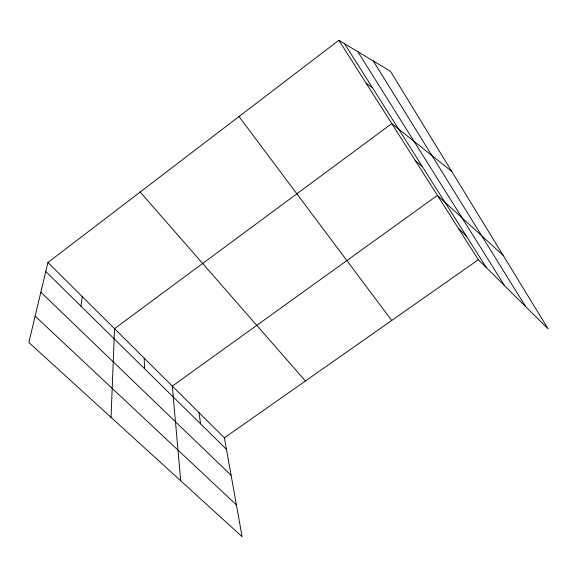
<?xml version="1.0" encoding="UTF-8"?>
<svg xmlns="http://www.w3.org/2000/svg" width="577" height="577" viewBox="0 0 577 577"><rect width="100%" height="100%" fill="white"/><g stroke="black" fill="none" stroke-linecap="round" stroke-linejoin="round"><path stroke-width="0.87" d="M111.058 417.351L114.527 328.674L391.79 123.586L451.741 171.398M80.975 306.163L82.194 296.549M47.92 262.492L28.85 342.486L242.109 536.704L224.381 437.835L47.92 262.492L338.843 40.296L390.441 71.274L548.15 328.868L478.333 259.715L338.843 40.296M224.381 437.835L478.333 259.715M366.135 83.232L372.432 87.718M415.267 160.507L422.422 166.674M503.166 255.395L437.445 195.394L172.321 386.107L180.695 480.771M35.132 316.131L236.397 504.868M458.434 228.413L466.23 235.863M40.844 292.178L231.103 475.311M45.771 271.515L226.444 449.324M140.175 192.033L305.413 381M239.015 116.54L391.711 320.473M344.592 43.751L486.382 267.685M357.819 51.692L504.637 285.774M373.283 60.974L525.524 306.459M199.015 412.627L200.558 423.85M144.2 358.158L144.517 368.703"/></g></svg>
